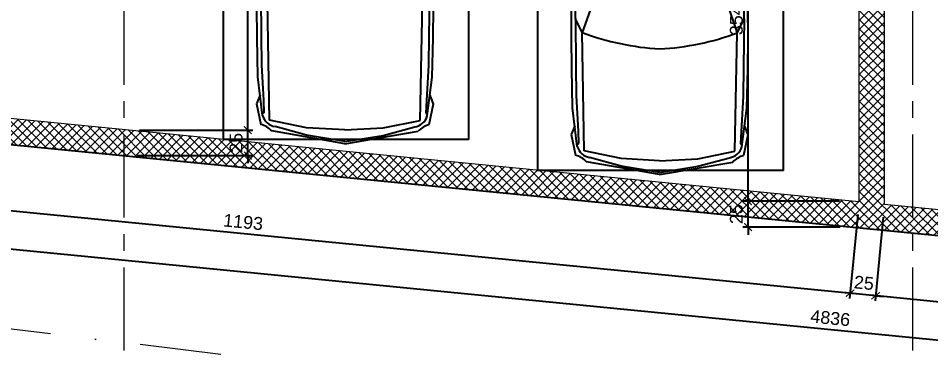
# Model space of a CAD drawing. Header units: centimetres. Extents: x 54080 to 84019, y -57712 to -39496.
# Drawn here: x 56069 to 56960, y -54622 to -54297 of the extents above; entities that cross this region are included whole.
import ezdxf

# ---------------------------------------------------------------- set-up
doc = ezdxf.new("R2010")
doc.units = ezdxf.units.CM
doc.header["$LTSCALE"] = 50
doc.header["$MEASUREMENT"] = 0
for name, pattern in [('AXES', [2, 1.25, -0.25, 0.25, -0.25]), ('CACHE', [0.375, 0.25, -0.125]), ('CONTINU', [0]), ('Dot & Dashed', [335.138881, 158.75, -88.194444, 0, -88.194437])]:
    doc.linetypes.add(name, pattern=pattern)
doc.layers.get('0').update_dxf_attribs({"color": 8})
for name, color, linetype in [('AXES', 10, 'AXES'), ('BETON COUPE', 3, 'CONTINU'), ('BORD', 5, 'Continuous'), ('COTE 50ème', 1, 'Continuous'), ('FINI', 251, 'Continuous')]:
    doc.layers.add(name, color=color, linetype=linetype)
for name, color, linetype, lineweight in [('BETON CACHE', 4, 'CACHE', 5), ('BETON HACHURE', 253, 'Continuous', 13), ('MACONNERIE COUPE', 7, 'Continuous', 30)]:
    doc.layers.add(name, color=color, linetype=linetype, lineweight=lineweight)
doc.styles.add('RS_TXT_50', font='arial.ttf', dxfattribs={"height": 12.5})
doc.dimstyles.new('RS_50CM_LINEAIRE', dxfattribs={"dimscale": 5, "dimtxt": 12.5, "dimasz": 1.5, "dimexe": 1, "dimexo": 2.5, "dimgap": 1, "dimtad": 1, "dimdec": 1, "dimrnd": 0.5, "dimdsep": 46, "dimtxsty": 'RS_TXT_50', "dimblk1": 'ARCHTICK', "dimblk2": 'ARCHTICK', "dimsah": 1, "dimcen": 2.5, "dimdle": 1, "dimclrt": 4, "dimadec": 0, "dimazin": 2, "dimtfac": 1, "dimtdec": 1, "dimtix": 1, "dimtmove": 2, "dimatfit": 3, "dimfxl": 1, "dimtolj": 1, "dimtzin": 0, "dimarcsym": 0})

# ---------------------------------------------------------------- blocks, each defined once
blk = doc.blocks.new('A$C99aa3423')
at = {"layer": 'AXES', "lineweight": 5, "ltscale": 1.3}
for p, q in [((-30, -4150), (-30, -1058.41)), ((740, -4150), (740, -1058.41))]:
    blk.add_line(p, q, dxfattribs=at)
blk = doc.blocks.new('_ArchTick')
at = {"color": 0, "linetype": 'ByBlock', "const_width": 0.15}
blk.add_lwpolyline([(-0.5, -0.5), (0.5, 0.5)], dxfattribs=at)
blk = doc.blocks.new('*D912')
at = {"layer": 'COTE 50ème', "color": 0, "lineweight": -2, "ltscale": 0.5, "transparency": 16777216}
for p, q in [((56187.61, -54406.79), (56298.27, -54406.79)), ((56293.27, -54406.79), (56293.27, -54399.29)), ((56293.27, -54431.67), (56293.27, -54406.79)), ((56185.17, -54431.67), (56298.27, -54431.67)), ((56293.27, -54431.67), (56293.27, -54439.17))]:
    blk.add_line(p, q, dxfattribs=at)
at = {"layer": 'Defpoints', "color": 0, "ltscale": 0.5, "transparency": 16777216}
for p in [(56175.11, -54406.79), (56293.27, -54406.79), (56172.67, -54431.67)]:
    blk.add_point(p, dxfattribs=at)
at = {"layer": 'COTE 50ème', "color": 0, "lineweight": -2, "ltscale": 0.5, "transparency": 16777216, "xscale": 7.5, "yscale": 7.5, "zscale": 7.5}
for p, rotation in [((56293.27, -54406.79), 270), ((56293.27, -54431.67), 90)]:
    blk.add_blockref('_ArchTick', p, dxfattribs=dict(at, rotation=rotation))
at = {"layer": 'COTE 50ème', "color": 4, "ltscale": 0.5, "transparency": 16777216, "insert": (56281.88, -54419.23), "char_height": 12.5, "attachment_point": 5, "rotation": 90, "style": 'RS_TXT_50'}
blk.add_mtext('\\A1;25', dxfattribs=at)
blk = doc.blocks.new('*D913')
at = {"layer": 'COTE 50ème', "color": 0, "lineweight": -2, "ltscale": 0.5, "transparency": 16777216}
for p, q in [((56293.27, -54411.79), (56293.27, -54117.36)), ((56270.17, -54122.36), (56298.27, -54122.36)), ((56187.61, -54406.79), (56298.27, -54406.79))]:
    blk.add_line(p, q, dxfattribs=at)
at = {"layer": 'Defpoints', "color": 0, "ltscale": 0.5, "transparency": 16777216}
for p in [(56257.67, -54122.36), (56293.27, -54122.36), (56175.11, -54406.79)]:
    blk.add_point(p, dxfattribs=at)
at = {"layer": 'COTE 50ème', "color": 0, "lineweight": -2, "ltscale": 0.5, "transparency": 16777216, "xscale": 7.5, "yscale": 7.5, "zscale": 7.5}
for p, rotation in [((56293.27, -54122.36), 90), ((56293.27, -54406.79), 270)]:
    blk.add_blockref('_ArchTick', p, dxfattribs=dict(at, rotation=rotation))
at = {"layer": 'COTE 50ème', "color": 4, "ltscale": 0.5, "transparency": 16777216, "insert": (56281.88, -54264.57), "char_height": 12.5, "attachment_point": 5, "rotation": 90, "style": 'RS_TXT_50'}
blk.add_mtext('\\A1;284.5', dxfattribs=at)
blk = doc.blocks.new('*D944')
at = {"layer": 'COTE 50ème', "color": 0, "lineweight": -2, "ltscale": 0.5, "transparency": 16777216}
for p, q in [((56781.81, -54476.36), (56781.81, -54468.86)), ((56871.05, -54476.36), (56776.81, -54476.36)), ((56781.81, -54501.55), (56781.81, -54476.36)), ((56871.75, -54501.55), (56776.81, -54501.55)), ((56781.81, -54501.55), (56781.81, -54509.05))]:
    blk.add_line(p, q, dxfattribs=at)
at = {"layer": 'Defpoints', "color": 0, "ltscale": 0.5, "transparency": 16777216}
for p in [(56781.81, -54476.36), (56883.55, -54476.36), (56884.25, -54501.55)]:
    blk.add_point(p, dxfattribs=at)
at = {"layer": 'COTE 50ème', "color": 0, "lineweight": -2, "ltscale": 0.5, "transparency": 16777216, "xscale": 7.5, "yscale": 7.5, "zscale": 7.5}
for p, rotation in [((56781.81, -54476.36), 270), ((56781.81, -54501.55), 90)]:
    blk.add_blockref('_ArchTick', p, dxfattribs=dict(at, rotation=rotation))
at = {"layer": 'COTE 50ème', "color": 4, "ltscale": 0.5, "transparency": 16777216, "insert": (56770.42, -54488.95), "char_height": 12.5, "attachment_point": 5, "rotation": 90, "style": 'RS_TXT_50'}
blk.add_mtext('\\A1;25', dxfattribs=at)
blk = doc.blocks.new('*D945')
at = {"layer": 'COTE 50ème', "color": 0, "lineweight": -2, "ltscale": 0.5, "transparency": 16777216}
for p, q in [((56781.81, -54481.36), (56781.81, -54117.36)), ((56815.17, -54122.36), (56776.81, -54122.36)), ((56871.05, -54476.36), (56776.81, -54476.36))]:
    blk.add_line(p, q, dxfattribs=at)
at = {"layer": 'Defpoints', "color": 0, "ltscale": 0.5, "transparency": 16777216}
for p in [(56781.81, -54122.36), (56827.67, -54122.36), (56883.55, -54476.36)]:
    blk.add_point(p, dxfattribs=at)
at = {"layer": 'COTE 50ème', "color": 0, "lineweight": -2, "ltscale": 0.5, "transparency": 16777216, "xscale": 7.5, "yscale": 7.5, "zscale": 7.5}
for p, rotation in [((56781.81, -54122.36), 90), ((56781.81, -54476.36), 270)]:
    blk.add_blockref('_ArchTick', p, dxfattribs=dict(at, rotation=rotation))
at = {"layer": 'COTE 50ème', "color": 4, "ltscale": 0.5, "transparency": 16777216, "insert": (56770.42, -54299.36), "char_height": 12.5, "attachment_point": 5, "rotation": 90, "style": 'RS_TXT_50'}
blk.add_mtext('\\A1;354', dxfattribs=at)
blk = doc.blocks.new('*D1383')
at = {"layer": 'COTE 50ème', "color": 0, "lineweight": -2, "ltscale": 0.5, "transparency": 16777216}
for p, q in [((56913.95, -54491.9), (56905.91, -54573.73)), ((58216.38, -54697.39), (56901.43, -54568.26)), ((58218.95, -54620.06), (58210.91, -54701.88))]:
    blk.add_line(p, q, dxfattribs=at)
at = {"layer": 'Defpoints', "color": 0, "ltscale": 0.5, "transparency": 16777216}
for p in [(56915.17, -54479.46), (56906.4, -54568.75), (58220.17, -54607.62)]:
    blk.add_point(p, dxfattribs=at)
at = {"layer": 'COTE 50ème', "color": 0, "lineweight": -2, "ltscale": 0.5, "transparency": 16777216, "xscale": 7.5, "yscale": 7.5, "zscale": 7.5}
for p, rotation in [((56906.4, -54568.75), 174.3913441653871), ((58211.4, -54696.9), 354.3913441653871)]:
    blk.add_blockref('_ArchTick', p, dxfattribs=dict(at, rotation=rotation))
at = {"layer": 'COTE 50ème', "color": 4, "ltscale": 0.5, "transparency": 16777216, "insert": (57560.02, -54621.5), "char_height": 12.5, "attachment_point": 5, "rotation": 354.39134, "style": 'RS_TXT_50'}
blk.add_mtext('\\A1;1311.5', dxfattribs=at)
blk = doc.blocks.new('*D1384')
at = {"layer": 'COTE 50ème', "color": 0, "lineweight": -2, "ltscale": 0.5, "transparency": 16777216}
for p, q in [((56888.95, -54489.45), (56880.91, -54571.27)), ((56913.95, -54491.9), (56905.91, -54573.73)), ((56881.4, -54566.29), (56873.94, -54565.56)), ((56906.4, -54568.75), (56881.4, -54566.29)), ((56906.4, -54568.75), (56913.87, -54569.48))]:
    blk.add_line(p, q, dxfattribs=at)
at = {"layer": 'Defpoints', "color": 0, "ltscale": 0.5, "transparency": 16777216}
for p in [(56890.17, -54477.01), (56915.17, -54479.46), (56881.4, -54566.29)]:
    blk.add_point(p, dxfattribs=at)
at = {"layer": 'COTE 50ème', "color": 0, "lineweight": -2, "ltscale": 0.5, "transparency": 16777216, "xscale": 7.5, "yscale": 7.5, "zscale": 7.5}
for p, rotation in [((56881.4, -54566.29), 354.3913441653871), ((56906.4, -54568.75), 174.3913441653871)]:
    blk.add_blockref('_ArchTick', p, dxfattribs=dict(at, rotation=rotation))
at = {"layer": 'COTE 50ème', "color": 4, "ltscale": 0.5, "transparency": 16777216, "insert": (56895.02, -54556.19), "char_height": 12.5, "attachment_point": 5, "rotation": 354.39134, "style": 'RS_TXT_50'}
blk.add_mtext('\\A1;25', dxfattribs=at)
blk = doc.blocks.new('*D1385')
at = {"layer": 'COTE 50ème', "color": 0, "lineweight": -2, "ltscale": 0.5, "transparency": 16777216}
for p, q in [((55701.45, -54372.83), (55693.41, -54454.65)), ((56886.38, -54566.78), (55688.93, -54449.19)), ((56888.95, -54489.45), (56880.91, -54571.27))]:
    blk.add_line(p, q, dxfattribs=at)
at = {"layer": 'Defpoints', "color": 0, "ltscale": 0.5, "transparency": 16777216}
for p in [(55702.67, -54360.39), (55693.9, -54449.68), (56890.17, -54477.01)]:
    blk.add_point(p, dxfattribs=at)
at = {"layer": 'COTE 50ème', "color": 0, "lineweight": -2, "ltscale": 0.5, "transparency": 16777216, "xscale": 7.5, "yscale": 7.5, "zscale": 7.5}
for p, rotation in [((55693.9, -54449.68), 174.3913441653871), ((56881.4, -54566.29), 354.3913441653871)]:
    blk.add_blockref('_ArchTick', p, dxfattribs=dict(at, rotation=rotation))
at = {"layer": 'COTE 50ème', "color": 4, "ltscale": 0.5, "transparency": 16777216, "insert": (56288.77, -54496.65), "char_height": 12.5, "attachment_point": 5, "rotation": 354.39134, "style": 'RS_TXT_50'}
blk.add_mtext('\\A1;1193', dxfattribs=at)
blk = doc.blocks.new('*D1391')
at = {"layer": 'COTE 50ème', "color": 0, "lineweight": -2, "ltscale": 0.5, "transparency": 16777216}
for p, q in [((54463.32, -54276.36), (54454.07, -54370.55)), ((59272.58, -54838.72), (54449.58, -54365.08)), ((59276.37, -54749.02), (59267.12, -54843.21))]:
    blk.add_line(p, q, dxfattribs=at)
at = {"layer": 'Defpoints', "color": 0, "ltscale": 0.5, "transparency": 16777216}
for p in [(54464.54, -54263.92), (54454.56, -54365.57), (59277.59, -54736.58)]:
    blk.add_point(p, dxfattribs=at)
at = {"layer": 'COTE 50ème', "color": 0, "lineweight": -2, "ltscale": 0.5, "transparency": 16777216, "xscale": 7.5, "yscale": 7.5, "zscale": 7.5}
for p, rotation in [((54454.56, -54365.57), 174.3913441652517), ((59267.61, -54838.23), 354.3913441652516)]:
    blk.add_blockref('_ArchTick', p, dxfattribs=dict(at, rotation=rotation))
at = {"layer": 'COTE 50ème', "color": 4, "ltscale": 0.5, "transparency": 16777216, "insert": (56862.19, -54590.57), "char_height": 12.5, "attachment_point": 5, "rotation": 354.39134, "style": 'RS_TXT_50'}
blk.add_mtext('\\A1;4836', dxfattribs=at)

msp = doc.modelspace()

# ---------------------------------------------------------------- hatches: boundary and pattern name
at = {"layer": 'BETON HACHURE', "transparency": 33554585}
h = msp.add_hatch(dxfattribs=at)
h.set_pattern_fill('ANSI37', color=256, scale=50, angle=270, style=0)
h.set_pattern_definition([(315, (861.459, 19655.393), (4.4194174, 4.4194174), []), (45, (861.459, 19655.393), (-4.4194174, 4.4194174), [])])
h.paths.add_polyline_path([(56357.67, -51847.22), (56382.67, -51847.22), (56382.67, -52172.22), (56357.67, -52172.22)], flags=0)
h.paths.add_polyline_path([(56357.67, -51847.22), (56382.67, -51847.22), (56382.67, -52172.22), (56357.67, -52172.22)], flags=0)
h.paths.add_polyline_path([(58537.67, -51987.36), (58537.67, -52037.36), (58617.67, -52037.36), (58617.67, -51987.36)], flags=0)
h.paths.add_polyline_path([(58157.67, -51987.36), (58157.67, -52037.36), (58237.67, -52037.36), (58237.67, -51987.36)], flags=0)
edge = h.paths.add_edge_path(flags=0)
edge.add_arc((58197.67, -50672.36), 40, 0, 360)
edge = h.paths.add_edge_path(flags=0)
edge.add_arc((58197.67, -49997.36), 40, 0, 360)
edge = h.paths.add_edge_path(flags=0)
edge.add_arc((58197.67, -51272.36), 40, 0, 360)
h.paths.add_polyline_path([(59277.67, -49527.22), (54853.83, -49527.22), (54464.54, -54263.92), (59277.59, -54736.58), (59277.67, -54713.51)])
edge = h.paths.add_edge_path(flags=0)
edge.add_arc((58197.67, -51272.36), 40, 0, 360)
h.paths.add_polyline_path([(56982.67, -49552.22), (56982.67, -49972.36), (57007.67, -49972.36), (57007.67, -49552.22), (58577.68, -49552.22), (58577.67, -50022.36), (58617.67, -50022.36), (58617.67, -49552.22), (59247.67, -49552.22), (59247.67, -51282.36), (58617.67, -51282.36), (58617.67, -50647.36), (58577.67, -50647.36), (58577.67, -51312.36), (59247.67, -51312.36), (59247.67, -52057.36), (58577.67, -52057.36), (58577.67, -53447.36), (58617.67, -53447.36), (58617.67, -52087.36), (59247.67, -52087.36), (59247.67, -54709.01), (58245.17, -54610.07), (58245.17, -54122.36), (58220.17, -54122.36), (58220.17, -54607.62), (56915.17, -54479.46), (56915.17, -54122.36), (56890.17, -54122.36), (56890.17, -54477.01), (55702.67, -54360.39), (55702.67, -54122.36), (55652.67, -54122.36), (55652.67, -54355.48), (54491.47, -54241.45), (54666.86, -52107.36), (54872.67, -52107.36), (54872.67, -52057.36), (54670.97, -52057.36), (54672.82, -52037.36), (54872.67, -52037.36), (54872.67, -51987.36), (54676.72, -51987.36), (54733.43, -51297.36), (54872.67, -51297.36), (54872.67, -51247.36), (54737.54, -51247.36), (54782.74, -50697.36), (54872.67, -50697.36), (54872.67, -50647.36), (54786.85, -50647.36), (54876.86, -49552.22), (55655.17, -49552.22), (55655.17, -49972.36), (55680.17, -49972.36), (55680.17, -49552.22)], flags=16)
h.paths.add_polyline_path([(58157.67, -51232.36), (58157.67, -51312.36), (58237.67, -51312.36), (58237.67, -51232.36)], flags=0)

# ---------------------------------------------------------------- linework, layer by layer
at = {"layer": 'BETON CACHE', "color": 232, "linetype": 'Dot & Dashed', "ltscale": 0.01}
msp.add_lwpolyline([(59078.3, -54847.46), (57765.06, -54807.71), (54417.81, -54401.92), (54818.91, -49521.26), (58468.18, -49407.74), (59057.59, -49414.31)], close=True, dxfattribs=at)
at = {"layer": 'BETON COUPE', "lineweight": 5}
msp.add_lwpolyline([(59277.67, -49527.22), (54853.83, -49527.22), (54464.54, -54263.92), (59277.59, -54736.58), (59277.67, -54713.51)], close=True, dxfattribs=at)
msp.add_lwpolyline([(58220.17, -54607.62), (56915.17, -54479.46), (56915.17, -54122.36), (56890.17, -54122.36), (56890.17, -54477.01), (55702.67, -54360.39), (55702.67, -54122.36), (55652.67, -54122.36), (55652.67, -54355.48), (54491.47, -54241.45), (54666.86, -52107.36), (54872.67, -52107.36), (54872.67, -52057.36), (54670.97, -52057.36), (54672.62, -52037.35), (54872.67, -52037.36), (54872.67, -51987.36), (54676.72, -51987.36), (54733.43, -51297.36), (54872.67, -51297.36), (54872.67, -51247.36)], dxfattribs=at)
at = {"layer": 'BORD'}
msp.add_lwpolyline([(59277.67, -54713.51), (59277.67, -49527.22), (54853.83, -49527.22), (54464.54, -54263.92), (59277.59, -54736.58)], close=True, dxfattribs=at)
at = {"layer": 'FINI'}
for p, q in [((56269.05, -53932.85), (56269.05, -54416.01)), ((56509.05, -54416.01), (56509.05, -53932.85)), ((56576.34, -53963.03), (56576.34, -54446.19)), ((56816.34, -54446.19), (56816.34, -53963.03)), ((56609.31, -54316.77), (56609.5, -54082.2)), ((56613.21, -54297.53), (56616.89, -54088.53)), ((56778.14, -54297.87), (56775.33, -54088.85)), ((56641.31, -54249.99), (56619.96, -54311.47)), ((56750.24, -54250.21), (56771.33, -54311.78)), ((56305.92, -54267.35), (56306.43, -54314.44)), ((56470.85, -54267.69), (56470.14, -54314.78)), ((56314.55, -54396.93), (56312.67, -54281.29)), ((56461.68, -54397.23), (56464.04, -54281.61)), ((56302.34, -54316.31), (56302.01, -54286.6)), ((56474.23, -54316.67), (56474.67, -54286.95)), ((56781.97, -54317.13), (56781.64, -54286.53)), ((56613.21, -54297.53), (56613.72, -54344.62)), ((56619.96, -54311.47), (56613.22, -54297.91)), ((56771.33, -54311.78), (56778.13, -54298.25)), ((56778.14, -54297.87), (56777.43, -54344.96)), ((56303.21, -54354.71), (56302.34, -54316.31)), ((56306.43, -54314.44), (56306.74, -54343.24)), ((56470.14, -54314.78), (56469.71, -54343.58)), ((56473.2, -54355.06), (56474.23, -54316.67)), ((56609.63, -54346.49), (56609.31, -54316.77)), ((56621.84, -54427.11), (56619.96, -54311.47)), ((56768.97, -54427.41), (56771.33, -54311.78)), ((56781.52, -54346.85), (56781.97, -54317.13)), ((56306.74, -54343.24), (56308.49, -54377.52)), ((56469.71, -54343.58), (56467.82, -54377.85)), ((56610.5, -54384.89), (56609.63, -54346.49)), ((56613.72, -54344.62), (56614.04, -54373.42)), ((56777.43, -54344.96), (56777, -54373.76)), ((56780.49, -54385.24), (56781.52, -54346.85)), ((56307.74, -54392.61), (56303.21, -54354.71)), ((56468.51, -54392.95), (56473.2, -54355.06)), ((56305.32, -54372.38), (56301.86, -54380.99)), ((56308.49, -54377.52), (56309.08, -54389.86)), ((56467.82, -54377.85), (56467.18, -54390.18)), ((56471.01, -54372.72), (56474.44, -54381.35)), ((56614.04, -54373.42), (56615.78, -54407.69)), ((56777, -54373.76), (56775.12, -54408.02)), ((56301.86, -54380.99), (56306.06, -54401.15)), ((56474.44, -54381.35), (56470.16, -54401.49)), ((56615.03, -54422.79), (56610.5, -54384.89)), ((56775.8, -54423.12), (56780.49, -54385.24)), ((56309.08, -54389.86), (56307.51, -54390.67)), ((56350.6, -54404.43), (56314.55, -54396.93)), ((56425.6, -54404.58), (56461.68, -54397.23)), ((56467.18, -54390.18), (56468.75, -54391)), ((56350.59, -54411.85), (56319.84, -54403.3)), ((56388.1, -54406.53), (56350.6, -54404.43)), ((56388.1, -54406.53), (56425.6, -54404.58)), ((56425.58, -54412.01), (56456.36, -54403.59)), ((56612.61, -54402.55), (56609.15, -54411.17)), ((56778.3, -54402.9), (56781.73, -54411.52)), ((56388.07, -54420.11), (56316.65, -54407.54)), ((56388.07, -54418.01), (56350.59, -54411.85)), ((56388.07, -54420.11), (56459.54, -54407.84)), ((56388.07, -54418.01), (56425.58, -54412.01)), ((56609.15, -54411.17), (56613.35, -54431.33)), ((56615.78, -54407.69), (56616.37, -54420.03)), ((56775.12, -54408.02), (56774.47, -54420.36)), ((56781.73, -54411.52), (56777.45, -54431.67)), ((56509.05, -54416.01), (56269.05, -54416.01)), ((56616.37, -54420.03), (56614.8, -54420.84)), ((56774.47, -54420.36), (56776.04, -54421.18)), ((56657.9, -54434.61), (56621.84, -54427.11)), ((56657.88, -54442.03), (56627.13, -54433.48)), ((56732.89, -54434.76), (56768.97, -54427.41)), ((56695.36, -54450.29), (56623.94, -54437.72)), ((56695.36, -54448.19), (56657.88, -54442.03)), ((56695.39, -54436.71), (56657.9, -54434.61)), ((56695.36, -54450.29), (56766.83, -54438.01)), ((56695.36, -54448.19), (56732.87, -54442.19)), ((56695.39, -54436.71), (56732.89, -54434.76)), ((56732.87, -54442.19), (56763.65, -54433.76)), ((56816.34, -54446.19), (56576.34, -54446.19))]:
    msp.add_line(p, q, dxfattribs=at)
for centre, major_axis, ratio, start_param, end_param in [((56703.8, -54124.94), (-230.33, 30.21), 0.871542, 1.314587, 1.649297), ((56688.27, -54124.91), (-230.45, -29.26), 0.871538, 1.492296, 1.827005), ((56322.11, -54388.54), (-0.38, -14.94), 1, -1.269219, -0.12741), ((56454.15, -54388.81), (-0.38, 14.94), 1, 3.264527, 4.406336), ((56300.03, -54423.14), (-0.28, -22.79), 1, 2.33652, 2.886122), ((56476.1, -54423.5), (-2.55, 22.65), 1, 0.151456, 0.701058), ((56629.4, -54418.71), (-0.38, -14.94), 1, -1.269219, -0.12741), ((56761.45, -54418.99), (-0.38, 14.94), 1, 3.264527, 4.406336), ((56607.32, -54453.31), (-0.28, -22.79), 1, 2.33652, 2.886122), ((56783.39, -54453.68), (-2.55, 22.65), 1, 0.151456, 0.701058)]:
    msp.add_ellipse(centre, major_axis=major_axis, ratio=ratio, start_param=start_param, end_param=end_param, dxfattribs=at)

# ---------------------------------------------------------------- block references
at = {"layer": 'MACONNERIE COUPE', "lineweight": 5, "ltscale": 0.5}
msp.add_blockref('A$C99aa3423', (56202.67, -50862.36), dxfattribs=at)

# ---------------------------------------------------------------- dimensions: what is measured, and where the dimension line sits
at = {"layer": 'COTE 50ème', "ltscale": 0.5}
for base, p1, p2, angle, picture, middle in [((56293.27, -54122.36), (56175.11, -54406.79), (56257.67, -54122.36), 90, '*D913', (56281.88, -54264.57)), ((56781.81, -54122.36), (56883.55, -54476.36), (56827.67, -54122.36), 90, '*D945', (56770.42, -54299.36)), ((55693.9, -54449.68), (56890.17, -54477.01), (55702.67, -54360.39), 354.39134, '*D1385', (56288.77, -54496.65)), ((56293.27, -54406.79), (56172.67, -54431.67), (56175.11, -54406.79), 90, '*D912', (56281.88, -54419.23)), ((56781.81, -54476.36), (56884.25, -54501.55), (56883.55, -54476.36), 90, '*D944', (56770.42, -54488.95)), ((56881.4, -54566.29), (56915.17, -54479.46), (56890.17, -54477.01), 354.39134, '*D1384', (56895.02, -54556.19))]:
    dim = msp.add_linear_dim(base=base, p1=p1, p2=p2, angle=angle, dimstyle='RS_50CM_LINEAIRE', dxfattribs=at)
    dim.commit()
    dim.dimension.update_dxf_attribs({"geometry": picture, "text_midpoint": middle})
for p1, p2, distance, picture, middle in [((59277.59, -54736.58), (54464.54, -54263.92), 102.14, '*D1391', (56862.19, -54590.57)), ((58220.17, -54607.62), (56915.17, -54479.46), 89.72, '*D1383', (57560.02, -54621.5))]:
    dim = msp.add_aligned_dim(p1=p1, p2=p2, distance=distance, dimstyle='RS_50CM_LINEAIRE', dxfattribs=at)
    dim.commit()
    dim.dimension.update_dxf_attribs({"geometry": picture, "text_midpoint": middle})

doc.saveas('drawing.dxf')
